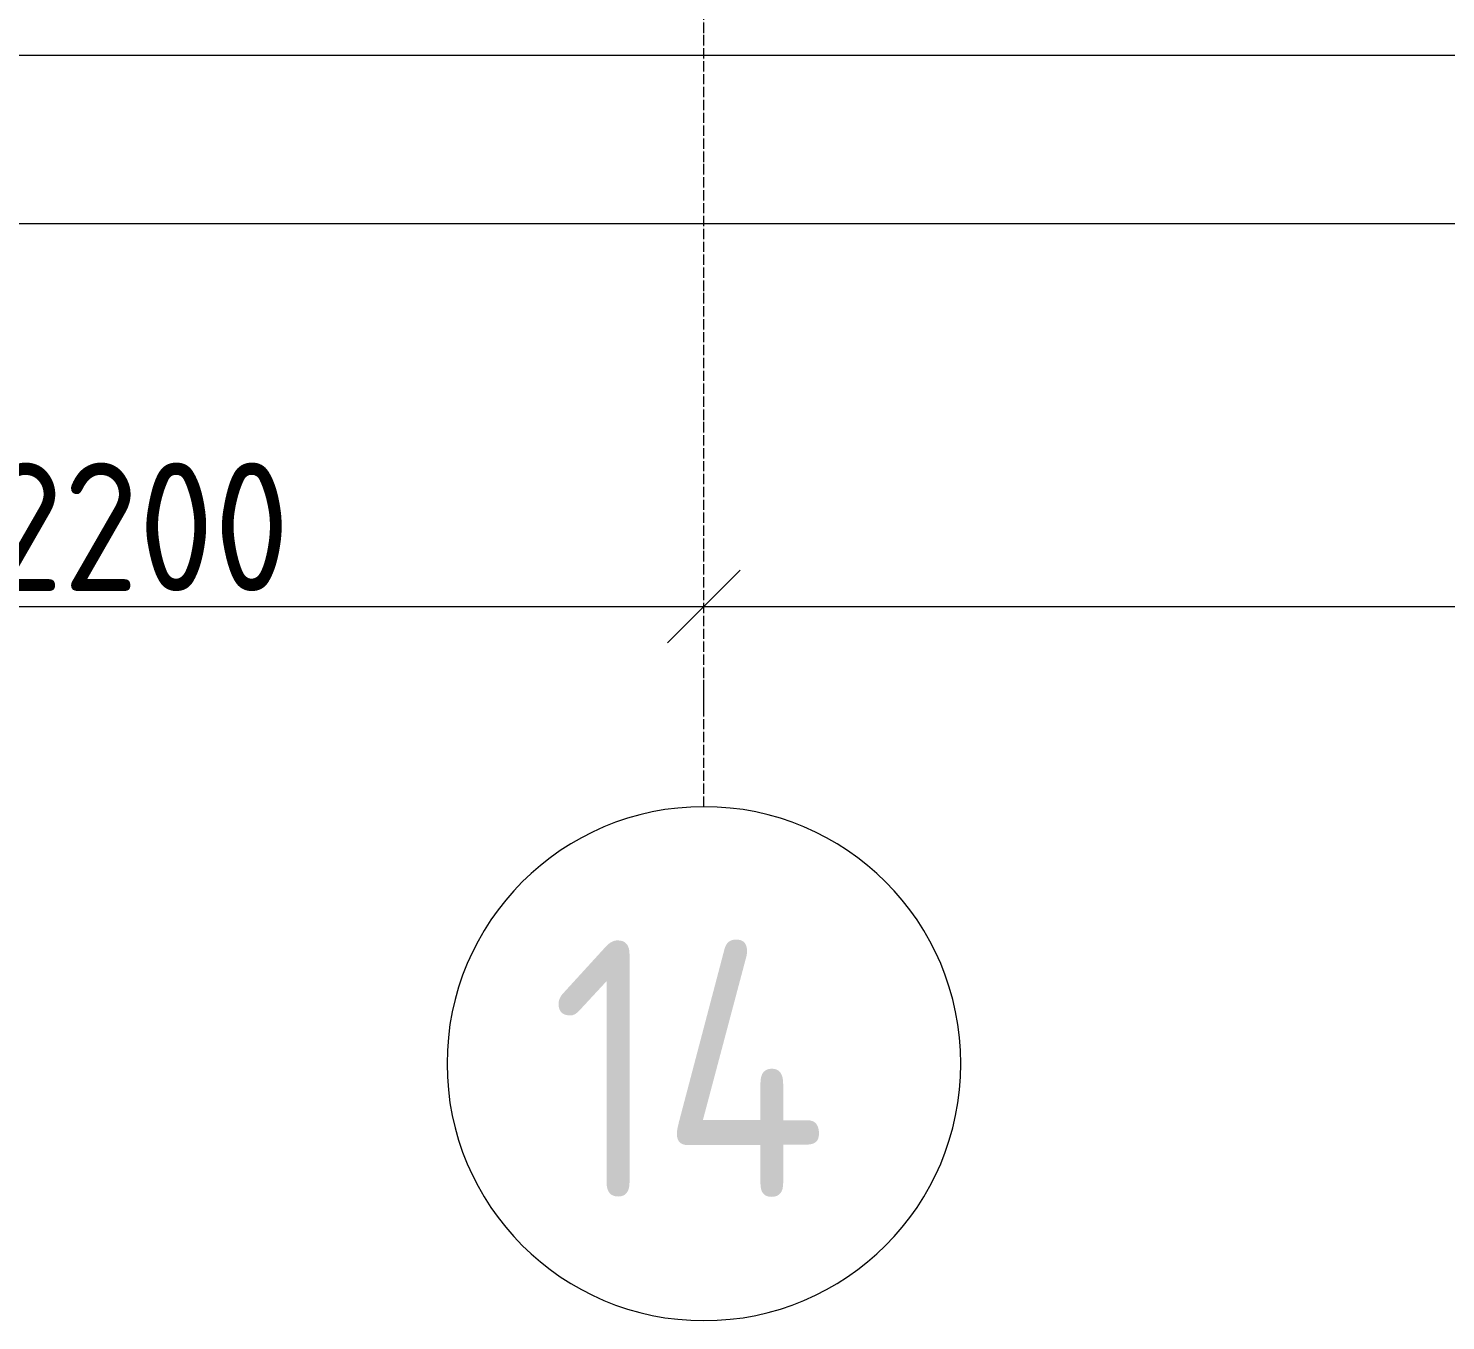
# Model space of a CAD drawing. Header units: millimetres. Extents: x -56773 to 221258, y -262288 to 26541.
# Drawn here: x 109712 to 112471, y -251571 to -249056 of the extents above; entities that cross this region are included whole.
import ezdxf

# ---------------------------------------------------------------- set-up
doc = ezdxf.new("R2010")
doc.units = ezdxf.units.MM
doc.linetypes.add('ADSK_Линия сетки', pattern=[25, 20, -2.5, 0, -2.5])
for name, color, linetype, lineweight in [('Оси', 7, 'Continuous', 9), ('Перекрытие', 7, 'Continuous', 18), ('Размеры', 7, 'Continuous', 9), ('Узлы', 7, 'Continuous', 18)]:
    doc.layers.add(name, color=color, linetype=linetype, lineweight=lineweight)
doc.styles.add('GOST Common', font='', dxfattribs={"width": 0.9, "height": 500})
doc.styles.add('GOST Common_2', font='', dxfattribs={"width": 0.9, "height": 250})
doc.styles.get('GOST Common').set_extended_font_data('GOST Common')
doc.styles.get('GOST Common_2').set_extended_font_data('GOST Common')
doc.dimstyles.new('ADSK_Основной_2_5_мм', dxfattribs={"dimscale": 304.8, "dimtxt": 251.428749, "dimasz": 0.463911, "dimexe": 0.492126, "dimexo": 0.984252, "dimgap": 0.098425, "dimtad": 1, "dimrnd": 0.01, "dimdsep": 46, "dimtxsty": 'GOST Common_2', "dimblk1": 'OBLIQUE', "dimblk2": 'OBLIQUE', "dimsah": 1, "dimcen": 0.09, "dimdle": 0.492126, "dimazin": 2, "dimtfac": 1, "dimtdec": 4, "dimtix": 1, "dimtmove": 0, "dimatfit": 3, "dimfxl": 1, "dimtvp": 1, "dimtolj": 1, "dimtzin": 0, "dimlwd": 20, "dimlwe": 20, "dimarcsym": 2})

# ---------------------------------------------------------------- blocks, each defined once
blk = doc.blocks.new('ADSK_Обрыв_Линия - По умолчанию-3539128-План выхода на кровлю_')
at = {"layer": 'Узлы'}
blk.add_line((20512.6, 0), (40800, 0), dxfattribs=at)
blk = doc.blocks.new('Ось сетки - Круг_Ø10 мм-8259-План выхода на кровлю_')
at = {"layer": 'Оси', "color": 253, "lineweight": 20, "true_color": 0xaaaaaa}
for start, end in [(360, 180), (180, 360)]:
    blk.add_arc((0, 0), 5, start, end, dxfattribs=at)
blk = doc.blocks.new('_Oblique')
at = {"color": 0, "linetype": 'ByBlock', "lineweight": -2}
blk.add_line((-0.5, -0.5), (0.5, 0.5), dxfattribs=at)
blk = doc.blocks.new('*D6849')
at = {"layer": 'Defpoints', "color": 0, "lineweight": 25, "transparency": 16777216}
for p in [(108827.2, -250081.2), (111027.2, -250081.2), (111027.2, -250181.1)]:
    blk.add_point(p, dxfattribs=at)
at = {"layer": 'Размеры', "color": 0, "lineweight": 20, "transparency": 16777216}
for p, q in [((108677.2, -250181.1), (111177.2, -250181.1)), ((108827.2, -250381.2), (108827.2, -250331.1)), ((111027.2, -250381.2), (111027.2, -250331.1))]:
    blk.add_line(p, q, dxfattribs=at)
at = {"layer": 'Размеры', "color": 0, "lineweight": 20, "transparency": 16777216, "xscale": 141.4, "yscale": 141.4, "zscale": 141.4, "rotation": 180}
blk.add_blockref('_Oblique', (108827.2, -250181.1), dxfattribs=at)
at = {"layer": 'Размеры', "color": 0, "lineweight": 20, "transparency": 16777216, "xscale": 141.4, "yscale": 141.4, "zscale": 141.4}
blk.add_blockref('_Oblique', (111027.2, -250181.1), dxfattribs=at)
at = {"layer": 'Размеры', "color": 0, "lineweight": 9, "transparency": 16777216, "insert": (109927.2, -250026.1), "char_height": 250, "width": 756.843, "attachment_point": 5, "style": 'GOST Common_2'}
blk.add_mtext('\\A1;2200', dxfattribs=at)
blk = doc.blocks.new('*D6850')
at = {"layer": 'Defpoints', "color": 0, "lineweight": 25, "transparency": 16777216}
for p in [(111027.2, -250081.2), (114827.2, -250081.2), (114827.2, -250181.1)]:
    blk.add_point(p, dxfattribs=at)
at = {"layer": 'Размеры', "color": 0, "lineweight": 20, "transparency": 16777216}
for p, q in [((110877.2, -250181.1), (114977.2, -250181.1)), ((111027.2, -250381.2), (111027.2, -250331.1)), ((114827.2, -250381.2), (114827.2, -250331.1))]:
    blk.add_line(p, q, dxfattribs=at)
at = {"layer": 'Размеры', "color": 0, "lineweight": 20, "transparency": 16777216, "xscale": 141.4, "yscale": 141.4, "zscale": 141.4, "rotation": 180}
blk.add_blockref('_Oblique', (111027.2, -250181.1), dxfattribs=at)
at = {"layer": 'Размеры', "color": 0, "lineweight": 20, "transparency": 16777216, "xscale": 141.4, "yscale": 141.4, "zscale": 141.4}
blk.add_blockref('_Oblique', (114827.2, -250181.1), dxfattribs=at)
at = {"layer": 'Размеры', "color": 0, "lineweight": 9, "transparency": 16777216, "insert": (112927.2, -250026.1), "char_height": 250, "width": 756.843, "attachment_point": 5, "style": 'GOST Common_2'}
blk.add_mtext('\\A1;3800', dxfattribs=at)

msp = doc.modelspace()

# ---------------------------------------------------------------- linework, layer by layer
at = {"layer": 'Оси', "color": 253, "linetype": 'ADSK_Линия сетки', "lineweight": 5, "true_color": 0xaaaaaa}
msp.add_line((111027.2448, -250570.6513), (111027.2448, -240286.2598), dxfattribs=at)
at = {"layer": 'Перекрытие'}
msp.add_line((115502.6971, -249108.7359), (100902.2448, -249108.7359), dxfattribs=at)

# ---------------------------------------------------------------- block references
at = {"layer": 'Оси', "color": 253, "lineweight": 20, "true_color": 0xaaaaaa, "xscale": 99.99999999999993, "yscale": 99.99999999999993, "zscale": 99.99999999999993}
msp.add_blockref('Ось сетки - Круг_Ø10 мм-8259-План выхода на кровлю_', (111027.2448, -251070.6513), dxfattribs=at)
at = {"layer": 'Узлы'}
msp.add_blockref('ADSK_Обрыв_Линия - По умолчанию-3539128-План выхода на кровлю_', (76027.2448, -249436.2359), dxfattribs=at)

# ---------------------------------------------------------------- texts
at = {"layer": 'Оси', "color": 253, "true_color": 0xaaaaaa, "insert": (110728.9642, -250830.7846), "char_height": 500, "width": 721.51875, "attachment_point": 1, "style": 'GOST Common'}
msp.add_mtext('14', dxfattribs=at)

# ---------------------------------------------------------------- dimensions: what is measured, and where the dimension line sits
at = {"layer": 'Размеры', "lineweight": 9}
for base, p1, p2, override, picture, middle in [((111027.2448, -250181.137), (108827.2448, -250081.1521), (111027.2448, -250081.1521), {"dimpost": '<>', "dimfxl": 2200}, '*D6849', (109927.2448, -250026.137)), ((114827.2448, -250181.137), (111027.2448, -250081.1521), (114827.2448, -250081.1521), {"dimpost": '<>', "dimfxl": 3800}, '*D6850', (112927.2448, -250026.137))]:
    dim = msp.add_linear_dim(base=base, p1=p1, p2=p2, dimstyle='ADSK_Основной_2_5_мм', override=override, dxfattribs=at)
    dim.commit()
    dim.dimension.update_dxf_attribs({"geometry": picture, "text_midpoint": middle})

doc.saveas('drawing.dxf')
